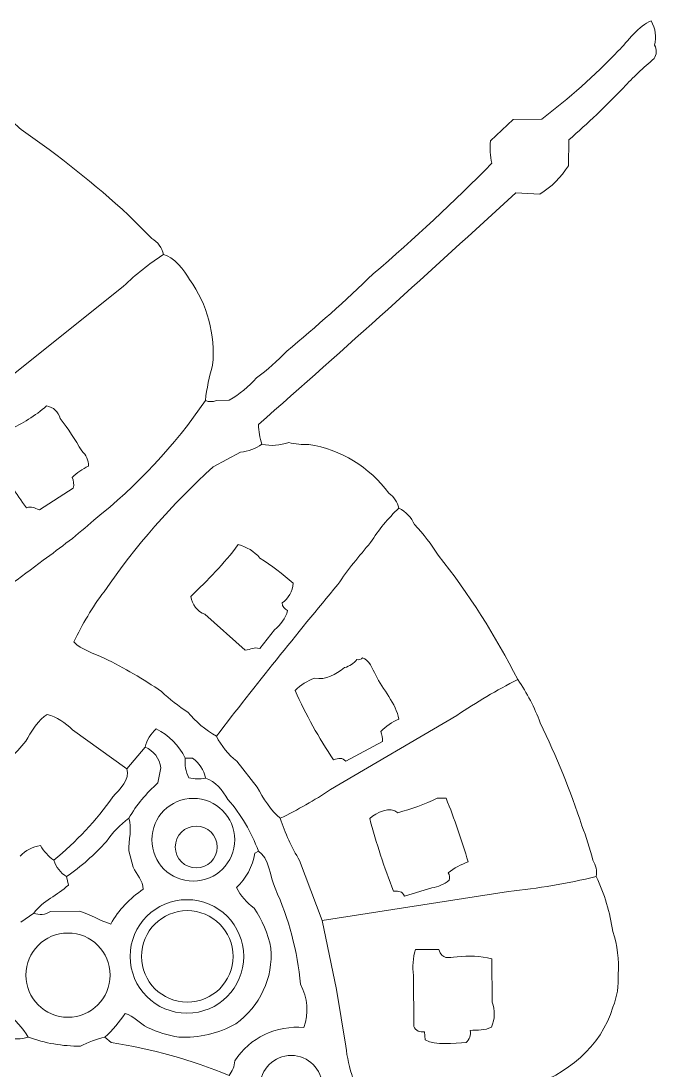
# Model space of a CAD drawing. Header units: inches. Extents: x 37.5 to 70.3, y 17.4 to 61.6.
# Drawn here: x 58.85 to 70.16, y 33.3 to 52 of the extents above; entities that cross this region are included whole.
import ezdxf

# ---------------------------------------------------------------- set-up
doc = ezdxf.new("R2010")
doc.units = ezdxf.units.IN
doc.header["$MEASUREMENT"] = 0
doc.layers.add('20_EXACT_CIRCLES', color=7, linetype='CONTINUOUS', lineweight=18)
doc.layers.add('30_SHARED_EDGES', color=7, linetype='CONTINUOUS', lineweight=18)

msp = doc.modelspace()

# ---------------------------------------------------------------- linework, layer by layer
at = {"layer": '20_EXACT_CIRCLES'}
for centre, radius in [((61.913, 37.414), 0.737), ((61.966, 37.285), 0.373), ((61.801, 35.336), 1.011), ((61.807, 35.337), 0.815), ((59.684, 35.003), 0.75), ((63.656, 33.021), 0.552)]:
    msp.add_circle(centre, radius, dxfattribs=at)
at = {"layer": '30_SHARED_EDGES'}
for p, q in [((67.204, 49.86), (67.602, 50.241)), ((67.602, 50.241), (68.116, 50.248)), ((68.594, 49.88), (68.588, 49.419)), ((68.079, 48.914), (67.652, 48.937)), ((61.175, 48.124), (60.759, 48.54)), ((60.67, 47.273), (58.227, 45.315)), ((62.324, 45.237), (62.554, 45.242)), ((62.265, 44.054), (62.756, 44.318)), ((59.175, 43.292), (59.776, 43.678)), ((62.121, 41.429), (62.836, 40.793)), ((63.097, 40.819), (63.358, 41.155)), ((64.355, 38.31), (66.604, 39.629)), ((59.763, 39.371), (60.732, 38.675)), ((64.63, 38.811), (65.28, 39.164)), ((61.056, 39.064), (60.732, 38.675)), ((61.901, 38.867), (61.771, 38.87)), ((63.052, 38.35), (62.686, 38.816)), ((61.336, 38.697), (61.284, 38.428)), ((66.411, 38.155), (66.255, 38.155)), ((60.843, 36.925), (60.767, 37.214)), ((63.071, 37.212), (63.006, 37.173)), ((63.806, 37.042), (64.208, 35.978)), ((59.659, 36.758), (59.692, 36.608)), ((64.208, 35.978), (67.522, 36.494)), ((65.67, 36.407), (66.156, 36.559)), ((59.074, 36.108), (58.847, 35.945)), ((59.371, 36.137), (59.889, 36.14)), ((64.208, 35.978), (64.464, 34.747)), ((66.281, 35.458), (65.865, 35.458)), ((67.23, 34.523), (67.223, 35.296)), ((65.833, 34.997), (65.837, 34.091)), ((64.464, 34.747), (64.627, 33.737)), ((60.452, 33.801), (60.342, 33.898)), ((66.028, 33.996), (66.039, 33.851))]:
    msp.add_line(p, q, dxfattribs=at)
for points in [[(69.475, 51.463), (69.639, 51.627), (69.844, 51.922), (70.06, 51.996)], [(70.06, 51.996), (70.136, 51.866), (70.159, 51.711), (70.122, 51.565)], [(68.116, 50.248), (68.599, 50.618), (69.053, 51.024), (69.475, 51.463)], [(70.122, 51.565), (70.164, 51.489), (70.16, 51.398), (70.112, 51.326)], [(70.112, 51.326), (69.919, 51.165), (69.736, 50.992), (69.566, 50.807)], [(69.566, 50.807), (69.258, 50.482), (68.934, 50.172), (68.594, 49.88)], [(58.85, 50.063), (58.687, 50.215), (58.39, 50.46), (58.165, 50.469)], [(60.759, 48.54), (60.159, 49.092), (59.521, 49.6), (58.85, 50.063)], [(67.225, 49.462), (67.192, 49.592), (67.185, 49.727), (67.204, 49.86)], [(65.114, 47.491), (65.846, 48.117), (66.55, 48.775), (67.225, 49.462)], [(68.588, 49.419), (68.46, 49.213), (68.286, 49.04), (68.079, 48.914)], [(67.652, 48.937), (66.142, 47.543), (64.615, 46.167), (63.071, 44.809)], [(61.381, 47.837), (61.357, 47.958), (61.282, 48.063), (61.175, 48.124)], [(61.381, 47.837), (61.128, 47.671), (60.89, 47.482), (60.67, 47.273)], [(61.381, 47.837), (61.56, 47.809), (61.757, 47.545), (61.849, 47.39)], [(61.849, 47.39), (62.164, 46.949), (62.309, 46.408), (62.257, 45.868)], [(63.577, 46.117), (64.107, 46.554), (64.62, 47.013), (65.114, 47.491)], [(63.038, 45.641), (63.232, 45.783), (63.412, 45.942), (63.577, 46.117)], [(62.257, 45.868), (62.197, 45.661), (62.155, 45.451), (62.129, 45.238)], [(62.554, 45.242), (62.735, 45.348), (62.899, 45.483), (63.038, 45.641)], [(59.302, 45.14), (59.103, 44.964), (58.877, 44.822), (58.633, 44.718)], [(59.545, 44.916), (59.518, 45.034), (59.421, 45.123), (59.302, 45.14)], [(62.129, 45.238), (61.58, 44.431), (60.911, 43.712), (60.146, 43.107)], [(62.129, 45.238), (62.191, 45.21), (62.262, 45.209), (62.324, 45.237)], [(59.929, 44.338), (59.816, 44.54), (59.688, 44.733), (59.545, 44.916)], [(63.071, 44.809), (63.076, 44.69), (63.098, 44.571), (63.136, 44.458)], [(60.049, 44.068), (60.052, 44.172), (60.008, 44.271), (59.929, 44.338)], [(62.756, 44.318), (62.893, 44.331), (63.023, 44.38), (63.136, 44.458)], [(63.613, 44.489), (63.46, 44.435), (63.295, 44.424), (63.136, 44.458)], [(63.969, 44.456), (63.849, 44.447), (63.729, 44.458), (63.613, 44.489)], [(65.393, 43.585), (65.051, 44.051), (64.54, 44.364), (63.969, 44.456)], [(58.441, 44.098), (58.595, 43.832), (58.763, 43.575), (58.945, 43.327)], [(59.757, 43.867), (59.843, 43.949), (59.942, 44.017), (60.049, 44.068)], [(60.327, 41.832), (60.884, 42.645), (61.535, 43.391), (62.265, 44.054)], [(59.776, 43.678), (59.795, 43.741), (59.788, 43.809), (59.757, 43.867)], [(65.573, 43.321), (65.546, 43.427), (65.483, 43.521), (65.393, 43.585)], [(58.945, 43.327), (59.042, 43.36), (59.085, 43.318), (59.175, 43.292)], [(65.069, 42.706), (65.209, 42.932), (65.379, 43.139), (65.573, 43.321)], [(65.573, 43.321), (65.695, 43.255), (65.793, 43.152), (65.852, 43.026)], [(60.146, 43.107), (59.86, 42.852), (59.558, 42.614), (59.242, 42.396)], [(65.852, 43.026), (66.01, 42.858), (66.15, 42.675), (66.271, 42.48)], [(62.713, 42.671), (62.459, 42.327), (62.173, 42.039), (61.869, 41.748)], [(63.099, 42.432), (62.997, 42.549), (62.863, 42.632), (62.713, 42.671)], [(64.486, 41.962), (64.666, 42.221), (64.861, 42.469), (65.069, 42.706)], [(66.271, 42.48), (66.817, 41.793), (67.291, 41.051), (67.685, 40.267)], [(59.242, 42.396), (58.836, 42.076), (58.413, 41.778), (57.976, 41.501)], [(63.688, 41.982), (63.503, 42.147), (63.306, 42.298), (63.099, 42.432)], [(62.324, 39.259), (63.029, 40.173), (63.749, 41.074), (64.486, 41.962)], [(63.493, 41.631), (63.609, 41.712), (63.681, 41.841), (63.688, 41.982)], [(59.789, 40.938), (59.937, 41.254), (60.117, 41.553), (60.327, 41.832)], [(61.869, 41.748), (61.887, 41.603), (61.984, 41.48), (62.121, 41.429)], [(63.591, 41.495), (63.536, 41.52), (63.499, 41.572), (63.493, 41.631)], [(63.358, 41.155), (63.472, 41.239), (63.554, 41.359), (63.591, 41.495)], [(60.33, 40.647), (60.158, 40.732), (59.917, 40.797), (59.789, 40.938)], [(62.836, 40.793), (62.945, 40.796), (62.987, 40.853), (63.097, 40.819)], [(61.349, 40.053), (61.025, 40.276), (60.684, 40.475), (60.33, 40.647)], [(64.825, 40.624), (64.769, 40.554), (64.692, 40.504), (64.605, 40.48)], [(64.923, 40.657), (64.901, 40.625), (64.862, 40.612), (64.825, 40.624)], [(65.159, 40.345), (65.102, 40.461), (65.041, 40.613), (64.923, 40.657)], [(64.605, 40.48), (64.439, 40.356), (64.278, 40.252), (64.074, 40.294)], [(64.074, 40.294), (63.943, 40.246), (63.824, 40.17), (63.724, 40.072)], [(65.573, 39.562), (65.52, 39.841), (65.285, 40.091), (65.159, 40.345)], [(66.604, 39.629), (66.95, 39.865), (67.311, 40.078), (67.685, 40.267)], [(67.685, 40.267), (67.852, 40.029), (67.987, 39.77), (68.086, 39.496)], [(61.815, 39.687), (61.649, 39.795), (61.493, 39.917), (61.349, 40.053)], [(63.724, 40.072), (63.917, 39.641), (64.146, 39.228), (64.409, 38.837)], [(58.933, 39.171), (59.019, 39.319), (59.168, 39.568), (59.315, 39.647)], [(59.315, 39.647), (59.486, 39.596), (59.641, 39.501), (59.763, 39.371)], [(62.324, 39.259), (62.131, 39.371), (61.958, 39.516), (61.815, 39.687)], [(65.248, 39.34), (65.339, 39.436), (65.45, 39.512), (65.573, 39.562)], [(68.086, 39.496), (68.375, 38.902), (68.622, 38.289), (68.827, 37.661)], [(61.056, 39.064), (61.088, 39.19), (61.156, 39.303), (61.251, 39.389)], [(61.251, 39.389), (61.477, 39.278), (61.659, 39.095), (61.771, 38.87)], [(65.28, 39.164), (65.285, 39.225), (65.274, 39.285), (65.248, 39.34)], [(58.327, 38.528), (58.542, 38.73), (58.745, 38.944), (58.933, 39.171)], [(62.686, 38.816), (62.534, 38.936), (62.411, 39.087), (62.324, 39.259)], [(61.056, 39.064), (61.208, 39), (61.314, 38.86), (61.336, 38.697)], [(61.836, 38.519), (61.779, 38.626), (61.757, 38.749), (61.771, 38.87)], [(62.129, 38.512), (62.103, 38.656), (62.021, 38.784), (61.901, 38.867)], [(64.409, 38.837), (64.506, 38.868), (64.557, 38.882), (64.63, 38.811)], [(60.485, 38.18), (60.597, 38.302), (60.799, 38.506), (60.732, 38.675)], [(61.284, 38.428), (61.08, 38.245), (60.905, 38.033), (60.764, 37.797)], [(62.129, 38.512), (62.032, 38.49), (61.932, 38.493), (61.836, 38.519)], [(62.129, 38.512), (62.305, 38.458), (62.438, 38.289), (62.53, 38.131)], [(63.461, 37.797), (63.292, 37.922), (63.156, 38.168), (63.052, 38.35)], [(59.432, 37.05), (59.832, 37.378), (60.186, 37.758), (60.485, 38.18)], [(63.461, 37.797), (63.771, 37.946), (64.07, 38.117), (64.355, 38.31)], [(66.255, 38.155), (66.029, 38.047), (65.793, 37.96), (65.551, 37.895)], [(66.804, 37.018), (66.692, 37.403), (66.561, 37.782), (66.411, 38.155)], [(62.53, 38.131), (62.766, 37.862), (62.949, 37.55), (63.071, 37.212)], [(65.551, 37.895), (65.423, 38.022), (65.172, 37.893), (65.053, 37.794)], [(60.367, 37.384), (60.478, 37.541), (60.612, 37.68), (60.764, 37.797)], [(60.767, 37.214), (60.761, 37.395), (60.829, 37.636), (60.764, 37.797)], [(63.461, 37.797), (63.546, 37.533), (63.661, 37.279), (63.806, 37.042)], [(65.053, 37.794), (65.17, 37.355), (65.311, 36.922), (65.475, 36.498)], [(68.827, 37.661), (68.907, 37.462), (68.972, 37.257), (69.021, 37.048)], [(59.195, 37.31), (59.056, 37.29), (58.928, 37.224), (58.832, 37.123)], [(59.432, 37.05), (59.335, 37.119), (59.254, 37.208), (59.195, 37.31)], [(59.659, 36.758), (59.919, 36.937), (60.157, 37.148), (60.367, 37.384)], [(59.659, 36.758), (59.551, 36.825), (59.47, 36.928), (59.432, 37.05)], [(63.006, 37.173), (62.97, 36.938), (62.855, 36.723), (62.681, 36.561)], [(63.071, 37.212), (63.264, 37.101), (63.277, 36.748), (63.37, 36.549)], [(69.021, 37.048), (69.078, 36.963), (69.1, 36.859), (69.082, 36.758)], [(61.024, 36.532), (61.017, 36.684), (60.91, 36.79), (60.843, 36.925)], [(66.45, 36.825), (66.556, 36.91), (66.676, 36.975), (66.804, 37.018)], [(66.156, 36.559), (66.269, 36.574), (66.376, 36.62), (66.464, 36.693)], [(66.464, 36.693), (66.481, 36.737), (66.476, 36.786), (66.45, 36.825)], [(67.522, 36.494), (68.047, 36.545), (68.569, 36.633), (69.082, 36.758)], [(69.082, 36.758), (69.229, 36.449), (69.329, 36.119), (69.378, 35.78)], [(59.692, 36.608), (59.497, 36.425), (59.237, 36.327), (59.074, 36.108)], [(60.444, 35.913), (60.587, 36.161), (60.785, 36.373), (61.024, 36.532)], [(62.681, 36.561), (62.757, 36.418), (62.863, 36.293), (62.994, 36.197)], [(63.37, 36.549), (63.613, 36.008), (63.766, 35.43), (63.822, 34.84)], [(65.475, 36.498), (65.585, 36.497), (65.626, 36.505), (65.67, 36.407)], [(59.074, 36.108), (59.172, 36.066), (59.284, 36.077), (59.371, 36.137)], [(59.889, 36.14), (60.084, 36.082), (60.257, 35.975), (60.444, 35.913)], [(62.994, 36.197), (63.143, 35.983), (63.246, 35.74), (63.296, 35.483)], [(69.378, 35.78), (69.46, 35.534), (69.492, 35.274), (69.472, 35.016)], [(63.296, 35.483), (63.336, 34.956), (63.099, 34.445), (62.67, 34.136)], [(65.865, 35.458), (65.822, 35.308), (65.811, 35.151), (65.833, 34.997)], [(66.606, 35.328), (66.435, 35.318), (66.354, 35.272), (66.281, 35.458)], [(67.223, 35.296), (67.021, 35.342), (66.812, 35.353), (66.606, 35.328)], [(69.472, 35.016), (69.485, 34.817), (69.454, 34.617), (69.381, 34.431)], [(63.822, 34.84), (63.95, 34.603), (63.972, 34.322), (63.883, 34.068)], [(67.219, 34.078), (67.281, 34.219), (67.285, 34.379), (67.23, 34.523)], [(69.381, 34.431), (69.167, 33.729), (68.556, 33.222), (67.862, 33.012)], [(58.977, 33.898), (58.876, 34.063), (58.747, 34.209), (58.598, 34.331)], [(60.7, 34.321), (60.6, 34.165), (60.479, 34.023), (60.342, 33.898)], [(61.1, 34.07), (60.957, 34.146), (60.856, 34.272), (60.7, 34.321)], [(61.659, 33.9), (61.466, 33.931), (61.278, 33.988), (61.1, 34.07)], [(62.67, 34.136), (62.362, 33.963), (62.012, 33.881), (61.659, 33.9)], [(63.883, 34.068), (63.394, 34.118), (62.919, 33.889), (62.653, 33.476)], [(65.837, 34.091), (65.867, 34.015), (65.949, 33.974), (66.028, 33.996)], [(66.84, 34.015), (66.971, 34.034), (67.103, 34.007), (67.219, 34.078)], [(58.977, 33.898), (58.85, 33.859), (58.714, 33.859), (58.587, 33.898)], [(58.977, 33.898), (59.274, 33.79), (59.588, 33.736), (59.904, 33.738)], [(59.904, 33.738), (60.043, 33.809), (60.19, 33.863), (60.342, 33.898)], [(66.039, 33.851), (66.221, 33.737), (66.555, 33.801), (66.768, 33.801)], [(66.768, 33.801), (66.828, 33.855), (66.855, 33.936), (66.84, 34.015)], [(62.549, 33.216), (61.876, 33.496), (61.172, 33.693), (60.452, 33.801)], [(64.627, 33.737), (64.65, 33.541), (64.693, 33.347), (64.754, 33.16)], [(62.653, 33.476), (62.646, 33.381), (62.61, 33.29), (62.549, 33.216)]]:
    msp.add_open_spline(points, degree=3, dxfattribs=at)

doc.saveas('drawing.dxf')
